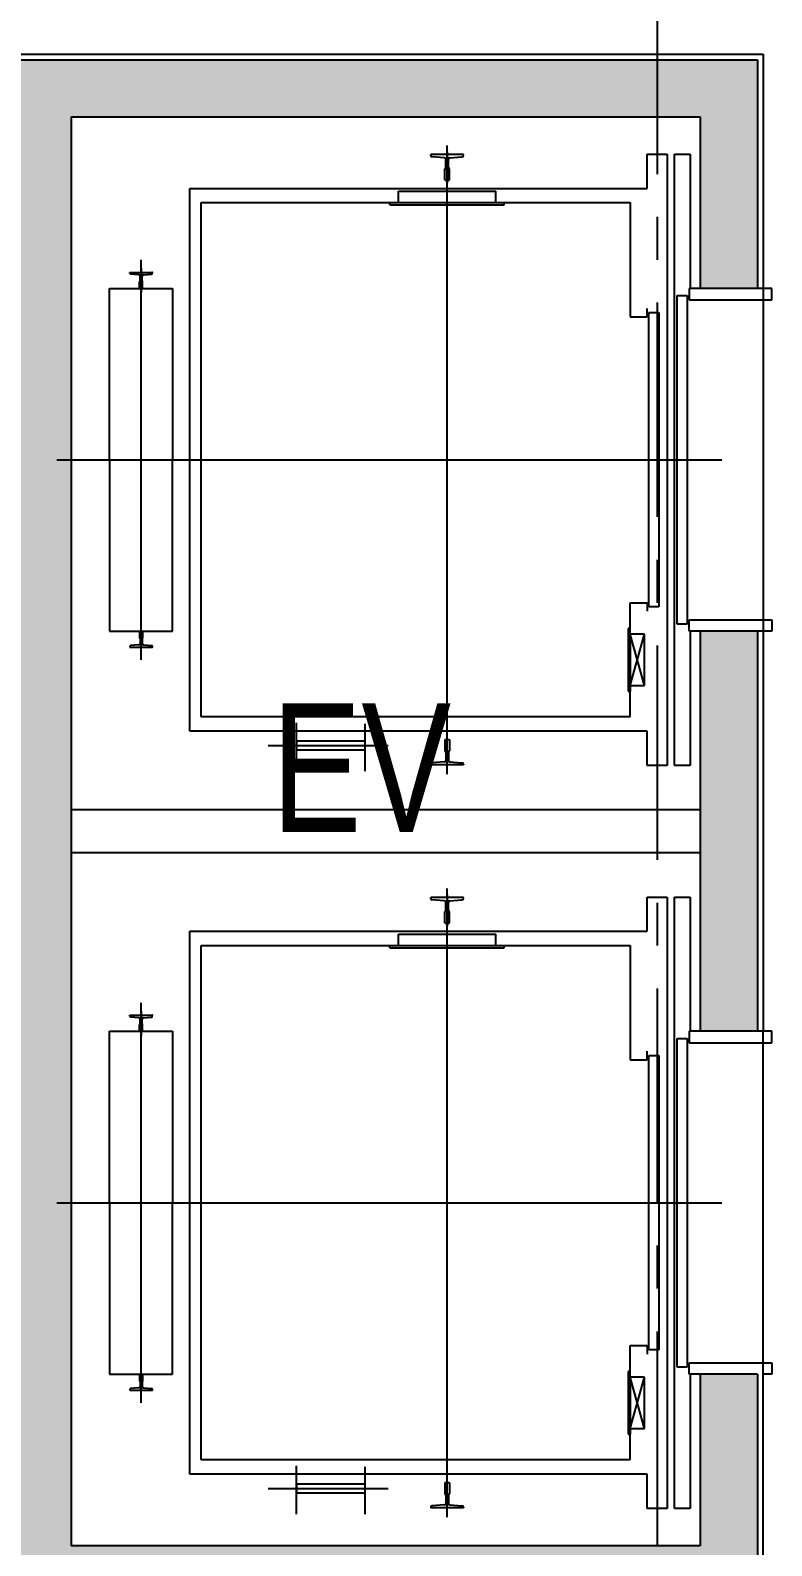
# Model space of a CAD drawing. Extents: x 1198601 to 1325177, y -301855 to -214174.
# Drawn here: x 1248178 to 1250770, y -278970 to -273667 of the extents above; entities that cross this region are included whole.
import ezdxf
from ezdxf.enums import TextEntityAlignment as Align

# ---------------------------------------------------------------- set-up
doc = ezdxf.new("R2010")
doc.units = 0
doc.header["$LTSCALE"] = 600
doc.header["$MEASUREMENT"] = 0
doc.linetypes.add('CENTER', pattern=[2, 1.25, -0.25, 0.25, -0.25])
for name, color, linetype in [('252', 252, 'CONTINUOUS'), ('CEN', 1, 'CENTER'), ('COL', 2, 'CONTINUOUS'), ('ELEV', 7, 'CONTINUOUS'), ('WALLLL', 7, 'CONTINUOUS')]:
    doc.layers.add(name, color=color, linetype=linetype)
doc.styles.add('T3', font='Dotum.ttf', dxfattribs={"width": 0.8})

msp = doc.modelspace()

# ---------------------------------------------------------------- hatches: boundary and pattern name
at = {"layer": '252'}
h = msp.add_hatch(color=256, dxfattribs=at)
h.paths.add_polyline_path([(1248120.4, -279169.9), (1250720.4, -279169.9), (1250720.4, -278369.9), (1250520.4, -278369.9), (1250520.4, -278969.9), (1248320.4, -278969.9), (1248320.4, -273969.9), (1250520.4, -273969.9), (1250520.4, -274569.9), (1250720.4, -274569.9), (1250720.4, -273769.9), (1248120.4, -273769.9)])
h.paths.add_polyline_path([(1250720.4, -275769.9), (1250520.4, -275769.9), (1250520.4, -277169.9), (1250720.4, -277169.9)], flags=17)

# ---------------------------------------------------------------- linework, layer by layer
at = {"layer": 'CEN'}
msp.add_line((1250370.4, -224219.9), (1250370.4, -297451), dxfattribs=at)
at = {"layer": 'COL', "color": 5}
for p, q in [((1248120.4, -273769.9), (1250720.4, -273769.9)), ((1250720.4, -273769.9), (1250720.4, -274569.9)), ((1248320.4, -273969.9), (1248320.4, -278969.9)), ((1248320.4, -273969.9), (1250520.4, -273969.9)), ((1250520.4, -273969.9), (1250520.4, -274569.9)), ((1250720.4, -274569.9), (1250520.4, -274569.9)), ((1250720.4, -274569.9), (1250520.4, -274569.9)), ((1250720.4, -275769.9), (1250520.4, -275769.9)), ((1250520.4, -275769.9), (1250520.4, -277169.9)), ((1250720.4, -275769.9), (1250720.4, -277169.9)), ((1250720.4, -277169.9), (1250520.4, -277169.9)), ((1250720.4, -278369.9), (1250520.4, -278369.9)), ((1250520.4, -278369.9), (1250520.4, -278969.9)), ((1250720.4, -278369.9), (1250720.4, -279169.9)), ((1250520.4, -278969.9), (1248320.4, -278969.9))]:
    msp.add_line(p, q, dxfattribs=at)
at = {"layer": 'ELEV', "color": 5}
for p, q in [((1249578.4, -274104.9), (1249578.4, -274101.9)), ((1249692.4, -274101.9), (1249578.4, -274101.9)), ((1249625.6, -274112.9), (1249583.4, -274109.9)), ((1249635.4, -276269.9), (1249635.4, -274069.9)), ((1249635.4, -274091.9), (1249635.4, -274200.9)), ((1249645.1, -274112.9), (1249687.4, -274109.9)), ((1249692.4, -274104.9), (1249692.4, -274101.9)), ((1250335.4, -274219.9), (1250335.4, -274099.9)), ((1250335.4, -274099.9), (1250405.4, -274099.9)), ((1250405.4, -274099.9), (1250405.4, -276239.9)), ((1250430.4, -276239.9), (1250430.4, -274099.9)), ((1250430.4, -274099.9), (1250485.4, -274099.9)), ((1250485.4, -274099.9), (1250485.4, -274569.9)), ((1249627.4, -274189.9), (1249627.4, -274151.9)), ((1249630.6, -274147.2), (1249630.6, -274117.9)), ((1249640.1, -274147.2), (1249640.1, -274117.9)), ((1249643.4, -274189.9), (1249643.4, -274151.9)), ((1248735.4, -276119.9), (1248735.4, -274219.9)), ((1248735.4, -274219.9), (1250335.4, -274219.9)), ((1249628.4, -274190.9), (1249627.4, -274189.9)), ((1249628.4, -274190.9), (1249642.4, -274190.9)), ((1249635.4, -274407.4), (1249635.4, -274199.6)), ((1249642.4, -274190.9), (1249643.4, -274189.9)), ((1248775.4, -276069.9), (1248775.4, -274269.9)), ((1248775.4, -274269.9), (1250275.4, -274269.9)), ((1249435.4, -274277.4), (1249435.4, -274269.9)), ((1249435.4, -274269.9), (1249835.4, -274269.9)), ((1249465.4, -274229.6), (1249805.4, -274229.6)), ((1249465.4, -274269.9), (1249465.4, -274229.6)), ((1249805.4, -274269.9), (1249805.4, -274229.6)), ((1249835.4, -274277.4), (1249835.4, -274269.9)), ((1250275.4, -274269.9), (1250275.4, -274669.9)), ((1249435.4, -274277.4), (1249835.4, -274277.4)), ((1248565.4, -275869.9), (1248565.4, -274469.9)), ((1248526.4, -274513.9), (1248604.4, -274513.9)), ((1248526.4, -274517.4), (1248526.4, -274513.9)), ((1248556.9, -274522.4), (1248528.9, -274519.9)), ((1248561.9, -274544), (1248561.9, -274527.4)), ((1248565.4, -274498.9), (1248565.4, -274584.9)), ((1248568.9, -274544), (1248568.9, -274527.4)), ((1248573.9, -274522.4), (1248601.9, -274519.9)), ((1248604.4, -274517.4), (1248604.4, -274513.9)), ((1248455.4, -275169.9), (1248455.4, -274569.9)), ((1248455.4, -274569.9), (1248675.4, -274569.9)), ((1248560.4, -274568.9), (1248560.4, -274545.9)), ((1248561.4, -274569.9), (1248560.4, -274568.9)), ((1248561.4, -274569.9), (1248569.4, -274569.9)), ((1248569.4, -274569.9), (1248570.4, -274568.9)), ((1248570.4, -274568.9), (1248570.4, -274545.9)), ((1248675.4, -274569.9), (1248675.4, -275169.9)), ((1250521.4, -274569.9), (1250481.4, -274569.9)), ((1250481.4, -274569.9), (1250481.4, -274609.9)), ((1250770.4, -274569.9), (1250720.4, -274569.9)), ((1250770.4, -274609.9), (1250770.4, -274569.9)), ((1250335.4, -274669.9), (1250335.4, -274639.9)), ((1250440.4, -275744.9), (1250440.4, -274594.9)), ((1250440.4, -274594.9), (1250475.4, -274594.9)), ((1250475.4, -274594.9), (1250475.4, -275744.9)), ((1250481.4, -274609.9), (1250770.4, -274609.9)), ((1250275.4, -274669.9), (1250335.4, -274669.9)), ((1250340.4, -275684.9), (1250340.4, -274654.9)), ((1250340.4, -274654.9), (1250375.4, -274654.9)), ((1250375.4, -274654.9), (1250375.4, -275684.9)), ((1248270.4, -275169.9), (1250595.8, -275169.9)), ((1248455.4, -275169.9), (1248455.4, -275769.9)), ((1248675.4, -275769.9), (1248675.4, -275169.9)), ((1250275.4, -276069.9), (1250275.4, -275669.9)), ((1250275.4, -275669.9), (1250335.4, -275669.9)), ((1250335.4, -275669.9), (1250335.4, -275699.9)), ((1250375.4, -275684.9), (1250340.4, -275684.9)), ((1248565.4, -275840.9), (1248565.4, -275754.9)), ((1250475.4, -275744.9), (1250440.4, -275744.9)), ((1250481.4, -275769.9), (1250481.4, -275729.9)), ((1250481.4, -275729.9), (1250770.4, -275729.9)), ((1250770.4, -275729.9), (1250770.4, -275769.9)), ((1248455.4, -275769.9), (1248675.4, -275769.9)), ((1248561.4, -275769.9), (1248560.4, -275770.9)), ((1248560.4, -275770.9), (1248560.4, -275793.9)), ((1248561.4, -275769.9), (1248569.4, -275769.9)), ((1248561.9, -275795.9), (1248561.9, -275812.4)), ((1248568.9, -275795.9), (1248568.9, -275812.4)), ((1248569.4, -275769.9), (1248570.4, -275770.9)), ((1248570.4, -275770.9), (1248570.4, -275793.9)), ((1250268.2, -275759.9), (1250268.2, -275979.9)), ((1250275.4, -275759.9), (1250268.2, -275759.9)), ((1250275.4, -275959.9), (1250275.4, -275759.9)), ((1250325.4, -275959.9), (1250275.4, -275779.9)), ((1250275.4, -275959.9), (1250325.4, -275779.9)), ((1250325.4, -275779.9), (1250275.4, -275779.9)), ((1250275.4, -275779.9), (1250275.4, -275959.9)), ((1250325.4, -275959.9), (1250325.4, -275779.9)), ((1250521.4, -275769.9), (1250481.4, -275769.9)), ((1250485.4, -275769.9), (1250485.4, -276239.9)), ((1250770.4, -275769.9), (1250720.4, -275769.9)), ((1248526.4, -275822.4), (1248526.4, -275825.9)), ((1248526.4, -275825.9), (1248604.4, -275825.9)), ((1248556.9, -275817.4), (1248528.9, -275819.9)), ((1248573.9, -275817.4), (1248601.9, -275819.9)), ((1248604.4, -275822.4), (1248604.4, -275825.9)), ((1250275.4, -275959.9), (1250275.4, -275979.9)), ((1250275.4, -275959.9), (1250325.4, -275959.9)), ((1250268.2, -275979.9), (1250275.4, -275979.9)), ((1250275.4, -276069.9), (1248775.4, -276069.9)), ((1250335.4, -276119.9), (1248735.4, -276119.9)), ((1249108.4, -276259.7), (1249108.4, -276090.1)), ((1249348.4, -276259.7), (1249348.4, -276093.6)), ((1250335.4, -276239.9), (1250335.4, -276119.9)), ((1249009.4, -276169.9), (1249429, -276169.9)), ((1249108.4, -276154.9), (1249108.4, -276184.9)), ((1249348.4, -276154.9), (1249108.4, -276154.9)), ((1249348.4, -276184.9), (1249348.4, -276154.9)), ((1249628.4, -276148.9), (1249627.4, -276149.9)), ((1249627.4, -276149.9), (1249627.4, -276188)), ((1249628.4, -276148.9), (1249642.4, -276148.9)), ((1249635.4, -276247.9), (1249635.4, -276138.9)), ((1249642.4, -276148.9), (1249643.4, -276149.9)), ((1249643.4, -276149.9), (1249643.4, -276188)), ((1249108.4, -276184.9), (1249348.4, -276184.9)), ((1249578.4, -276234.9), (1249578.4, -276237.9)), ((1249625.6, -276226.9), (1249583.4, -276229.9)), ((1249630.6, -276192.7), (1249630.6, -276221.9)), ((1249640.1, -276192.7), (1249640.1, -276221.9)), ((1249645.1, -276226.9), (1249687.4, -276229.9)), ((1249692.4, -276234.9), (1249692.4, -276237.9)), ((1249692.4, -276237.9), (1249578.4, -276237.9)), ((1250405.4, -276239.9), (1250335.4, -276239.9)), ((1250485.4, -276239.9), (1250430.4, -276239.9)), ((1250520.4, -276394.9), (1248320.4, -276394.9)), ((1250520.4, -276544.9), (1248320.4, -276544.9)), ((1249578.4, -276704.9), (1249578.4, -276701.9)), ((1249692.4, -276701.9), (1249578.4, -276701.9)), ((1249625.6, -276712.9), (1249583.4, -276709.9)), ((1249635.4, -278869.9), (1249635.4, -276669.9)), ((1249635.4, -276691.9), (1249635.4, -276800.9)), ((1249645.1, -276712.9), (1249687.4, -276709.9)), ((1249692.4, -276704.9), (1249692.4, -276701.9)), ((1250335.4, -276819.9), (1250335.4, -276699.9)), ((1250335.4, -276699.9), (1250405.4, -276699.9)), ((1250405.4, -276699.9), (1250405.4, -278839.9)), ((1250430.4, -278839.9), (1250430.4, -276699.9)), ((1250430.4, -276699.9), (1250485.4, -276699.9)), ((1250485.4, -276699.9), (1250485.4, -277169.9)), ((1249627.4, -276789.9), (1249627.4, -276751.9)), ((1249630.6, -276747.2), (1249630.6, -276717.9)), ((1249640.1, -276747.2), (1249640.1, -276717.9)), ((1249643.4, -276789.9), (1249643.4, -276751.9)), ((1249628.4, -276790.9), (1249627.4, -276789.9)), ((1249628.4, -276790.9), (1249642.4, -276790.9)), ((1249635.4, -277007.4), (1249635.4, -276799.6)), ((1249642.4, -276790.9), (1249643.4, -276789.9)), ((1248735.4, -278719.9), (1248735.4, -276819.9)), ((1248735.4, -276819.9), (1250335.4, -276819.9)), ((1248775.4, -278669.9), (1248775.4, -276869.9)), ((1248775.4, -276869.9), (1250275.4, -276869.9)), ((1249435.4, -276877.4), (1249435.4, -276869.9)), ((1249435.4, -276869.9), (1249835.4, -276869.9)), ((1249465.4, -276829.6), (1249805.4, -276829.6)), ((1249465.4, -276869.9), (1249465.4, -276829.6)), ((1249805.4, -276869.9), (1249805.4, -276829.6)), ((1249835.4, -276877.4), (1249835.4, -276869.9)), ((1250275.4, -276869.9), (1250275.4, -277269.9)), ((1249435.4, -276877.4), (1249835.4, -276877.4)), ((1248565.4, -278469.9), (1248565.4, -277069.9)), ((1248526.4, -277113.9), (1248604.4, -277113.9)), ((1248526.4, -277117.4), (1248526.4, -277113.9)), ((1248556.9, -277122.4), (1248528.9, -277119.9)), ((1248561.9, -277144), (1248561.9, -277127.4)), ((1248565.4, -277098.9), (1248565.4, -277184.9)), ((1248568.9, -277144), (1248568.9, -277127.4)), ((1248573.9, -277122.4), (1248601.9, -277119.9)), ((1248604.4, -277117.4), (1248604.4, -277113.9)), ((1248455.4, -277769.9), (1248455.4, -277169.9)), ((1248455.4, -277169.9), (1248675.4, -277169.9)), ((1248560.4, -277168.9), (1248560.4, -277145.9)), ((1248561.4, -277169.9), (1248560.4, -277168.9)), ((1248561.4, -277169.9), (1248569.4, -277169.9)), ((1248569.4, -277169.9), (1248570.4, -277168.9)), ((1248570.4, -277168.9), (1248570.4, -277145.9)), ((1248675.4, -277169.9), (1248675.4, -277769.9)), ((1250521.4, -277169.9), (1250481.4, -277169.9)), ((1250481.4, -277169.9), (1250481.4, -277209.9)), ((1250770.4, -277169.9), (1250720.4, -277169.9)), ((1250770.4, -277209.9), (1250770.4, -277169.9)), ((1250335.4, -277269.9), (1250335.4, -277239.9)), ((1250440.4, -278344.9), (1250440.4, -277194.9)), ((1250440.4, -277194.9), (1250475.4, -277194.9)), ((1250475.4, -277194.9), (1250475.4, -278344.9)), ((1250481.4, -277209.9), (1250770.4, -277209.9)), ((1250275.4, -277269.9), (1250335.4, -277269.9)), ((1250340.4, -278284.9), (1250340.4, -277254.9)), ((1250340.4, -277254.9), (1250375.4, -277254.9)), ((1250375.4, -277254.9), (1250375.4, -278284.9)), ((1248270.4, -277769.9), (1250595.8, -277769.9)), ((1248455.4, -277769.9), (1248455.4, -278369.9)), ((1248675.4, -278369.9), (1248675.4, -277769.9)), ((1250275.4, -278669.9), (1250275.4, -278269.9)), ((1250275.4, -278269.9), (1250335.4, -278269.9)), ((1250335.4, -278269.9), (1250335.4, -278299.9)), ((1250375.4, -278284.9), (1250340.4, -278284.9)), ((1248565.4, -278440.9), (1248565.4, -278354.9)), ((1250475.4, -278344.9), (1250440.4, -278344.9)), ((1250481.4, -278369.9), (1250481.4, -278329.9)), ((1250481.4, -278329.9), (1250770.4, -278329.9)), ((1250770.4, -278329.9), (1250770.4, -278369.9)), ((1248455.4, -278369.9), (1248675.4, -278369.9)), ((1248561.4, -278369.9), (1248560.4, -278370.9)), ((1248560.4, -278370.9), (1248560.4, -278393.9)), ((1248561.4, -278369.9), (1248569.4, -278369.9)), ((1248561.9, -278395.9), (1248561.9, -278412.4)), ((1248568.9, -278395.9), (1248568.9, -278412.4)), ((1248569.4, -278369.9), (1248570.4, -278370.9)), ((1248570.4, -278370.9), (1248570.4, -278393.9)), ((1250268.2, -278359.9), (1250268.2, -278579.9)), ((1250275.4, -278359.9), (1250268.2, -278359.9)), ((1250275.4, -278559.9), (1250275.4, -278359.9)), ((1250325.4, -278559.9), (1250275.4, -278379.9)), ((1250275.4, -278559.9), (1250325.4, -278379.9)), ((1250325.4, -278379.9), (1250275.4, -278379.9)), ((1250275.4, -278379.9), (1250275.4, -278559.9)), ((1250325.4, -278559.9), (1250325.4, -278379.9)), ((1250521.4, -278369.9), (1250481.4, -278369.9)), ((1250485.4, -278369.9), (1250485.4, -278839.9)), ((1250770.4, -278369.9), (1250740.4, -278369.9)), ((1248526.4, -278422.4), (1248526.4, -278425.9)), ((1248526.4, -278425.9), (1248604.4, -278425.9)), ((1248556.9, -278417.4), (1248528.9, -278419.9)), ((1248573.9, -278417.4), (1248601.9, -278419.9)), ((1248604.4, -278422.4), (1248604.4, -278425.9)), ((1250275.4, -278559.9), (1250275.4, -278579.9)), ((1250275.4, -278559.9), (1250325.4, -278559.9)), ((1250268.2, -278579.9), (1250275.4, -278579.9)), ((1250275.4, -278669.9), (1248775.4, -278669.9)), ((1250335.4, -278719.9), (1248735.4, -278719.9)), ((1249108.4, -278859.7), (1249108.4, -278690.1)), ((1249348.4, -278859.7), (1249348.4, -278693.6)), ((1250335.4, -278839.9), (1250335.4, -278719.9)), ((1249009.4, -278769.9), (1249429, -278769.9)), ((1249108.4, -278754.9), (1249108.4, -278784.9)), ((1249348.4, -278754.9), (1249108.4, -278754.9)), ((1249348.4, -278784.9), (1249348.4, -278754.9)), ((1249628.4, -278748.9), (1249627.4, -278749.9)), ((1249627.4, -278749.9), (1249627.4, -278788)), ((1249628.4, -278748.9), (1249642.4, -278748.9)), ((1249635.4, -278847.9), (1249635.4, -278738.9)), ((1249642.4, -278748.9), (1249643.4, -278749.9)), ((1249643.4, -278749.9), (1249643.4, -278788)), ((1249108.4, -278784.9), (1249348.4, -278784.9)), ((1249625.6, -278826.9), (1249583.4, -278829.9)), ((1249630.6, -278792.7), (1249630.6, -278821.9)), ((1249640.1, -278792.7), (1249640.1, -278821.9)), ((1249645.1, -278826.9), (1249687.4, -278829.9)), ((1249578.4, -278834.9), (1249578.4, -278837.9)), ((1249692.4, -278837.9), (1249578.4, -278837.9)), ((1249692.4, -278834.9), (1249692.4, -278837.9)), ((1250405.4, -278839.9), (1250335.4, -278839.9)), ((1250485.4, -278839.9), (1250430.4, -278839.9))]:
    msp.add_line(p, q, dxfattribs=at)
for centre, radius, start, end in [((1249583.4, -274104.9), 5, 180, 270), ((1249625.6, -274117.9), 5, 0, 90), ((1249645.1, -274117.9), 5, 90, 180), ((1249687.4, -274104.9), 5, 270, 0), ((1249625.6, -274147.2), 5, 290.4873, 0), ((1249645.1, -274147.2), 5, 180, 249.5127), ((1248528.9, -274517.4), 2.5, 180, 270), ((1248556.9, -274527.4), 5, 0, 90), ((1248573.9, -274527.4), 5, 90, 180), ((1248601.9, -274517.4), 2.5, 270, 0), ((1248562.4, -274545.9), 2, 104.4775, 180), ((1248568.4, -274545.9), 2, 0, 75.5225), ((1248562.4, -275793.9), 2, 180, 255.5225), ((1248568.4, -275793.9), 2, 284.4775, 0), ((1248528.9, -275822.4), 2.5, 90, 180), ((1248556.9, -275812.4), 5, 270, 0), ((1248573.9, -275812.4), 5, 180, 270), ((1248601.9, -275822.4), 2.5, 0, 90), ((1249583.4, -276234.9), 5, 90, 180), ((1249625.6, -276221.9), 5, 270, 0), ((1249625.6, -276192.7), 5, 0, 69.5127), ((1249645.1, -276192.7), 5, 110.4873, 180), ((1249645.1, -276221.9), 5, 180, 270), ((1249687.4, -276234.9), 5, 0, 90), ((1249583.4, -276704.9), 5, 180, 270), ((1249687.4, -276704.9), 5, 270, 0), ((1249625.6, -276717.9), 5, 0, 90), ((1249625.6, -276747.2), 5, 290.4873, 0), ((1249645.1, -276717.9), 5, 90, 180), ((1249645.1, -276747.2), 5, 180, 249.5127), ((1248528.9, -277117.4), 2.5, 180, 270), ((1248556.9, -277127.4), 5, 0, 90), ((1248573.9, -277127.4), 5, 90, 180), ((1248601.9, -277117.4), 2.5, 270, 0), ((1248562.4, -277145.9), 2, 104.4775, 180), ((1248568.4, -277145.9), 2, 0, 75.5225), ((1248562.4, -278393.9), 2, 180, 255.5225), ((1248568.4, -278393.9), 2, 284.4775, 0), ((1248528.9, -278422.4), 2.5, 90, 180), ((1248556.9, -278412.4), 5, 270, 0), ((1248573.9, -278412.4), 5, 180, 270), ((1248601.9, -278422.4), 2.5, 0, 90), ((1249583.4, -278834.9), 5, 90, 180), ((1249625.6, -278821.9), 5, 270, 0), ((1249625.6, -278792.7), 5, 0, 69.5127), ((1249645.1, -278792.7), 5, 110.4873, 180), ((1249645.1, -278821.9), 5, 180, 270), ((1249687.4, -278834.9), 5, 0, 90)]:
    msp.add_arc(centre, radius, start, end, dxfattribs=at)
for p in [(1248604.4, -274513.9), (1248604.4, -275825.9), (1249348.4, -276169.9), (1248604.4, -277113.9), (1248604.4, -278425.9), (1249348.4, -278769.9)]:
    msp.add_point(p, dxfattribs=at)
at = {"layer": 'WALLLL'}
for p, q in [((1248100.4, -273749.9), (1250740.4, -273749.9)), ((1250740.4, -273749.9), (1250740.4, -275769.9)), ((1250740.4, -275769.9), (1250740.4, -277169.9)), ((1250740.4, -282589.9), (1250740.4, -277169.9))]:
    msp.add_line(p, q, dxfattribs=at)

# ---------------------------------------------------------------- texts
at = {"layer": 'WALLLL', "style": 'T3', "width": 0.8}
msp.add_text('EV', height=450, dxfattribs=at).set_placement((1249335.6, -276246.9), align=Align.MIDDLE_CENTER)

doc.saveas('drawing.dxf')
